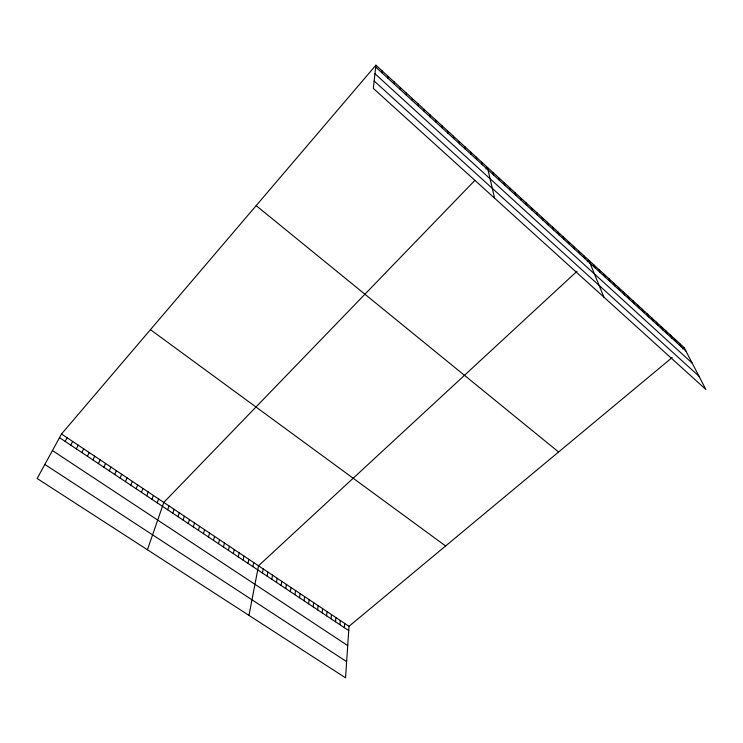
<?xml version="1.0" encoding="UTF-8"?>
<svg xmlns="http://www.w3.org/2000/svg" width="743" height="743" viewBox="0 0 743 743"><rect width="100%" height="100%" fill="white"/><g stroke="black" fill="none" stroke-linecap="round" stroke-linejoin="round"><path stroke-width="1.11" d="M400.263 89.559L400.291 87.544M394.171 83.978L394.236 81.999M388.041 78.368L388.152 76.418M672.192 357.513L349.015 626.321L345.541 677.82L37.15 478.492L61.52 433.996L375.893 65.18L684.127 347.594L705.85 389.443L373.339 88.408L375.893 65.18M344.334 627.659L344.65 623.405M339.932 624.714L340.266 620.47M335.511 621.77L335.864 617.526M381.874 72.73L382.041 70.817M331.072 618.808L331.452 614.572M326.614 615.836L327.022 611.61M322.146 612.845L322.573 608.638M317.651 609.854L318.106 605.647M313.147 606.845L313.63 602.647M308.624 603.836L309.125 599.638M304.082 600.799L304.611 596.62M299.531 597.762L300.079 593.592M294.952 594.716L295.528 590.546M290.364 591.651L290.968 587.49M285.749 588.577L286.38 584.425M281.123 585.484L281.783 581.342M276.48 582.391L277.167 578.258M271.817 579.28L272.532 575.156M267.136 576.159L267.879 572.045M262.446 573.02L263.208 568.915M248.979 615.399L258.518 565.776L576.995 271.269M252.889 566.649L253.707 562.562M248.032 563.408L248.877 559.33M243.156 560.157L244.029 556.089M238.262 556.897L239.162 552.838M233.348 553.619L234.277 549.569M228.417 550.322L229.373 546.291M223.467 547.024L224.451 542.994M218.498 543.7L219.51 539.687M213.501 540.375L214.541 536.362M208.486 537.031L209.563 533.028M203.461 533.669L204.557 529.685M198.409 530.298L199.542 526.323M193.329 526.917L194.499 522.951M188.239 523.518L189.428 519.561M183.122 520.109L184.348 516.162M177.986 516.682L179.249 512.754M172.831 513.246L174.122 509.317M167.658 509.791L168.977 505.881M147.42 549.764L163.813 502.426L474.953 180.317M157.237 502.844L158.621 498.952M151.999 499.342L153.411 495.47M146.743 495.832L148.182 491.968M141.458 492.312L142.935 488.457M136.155 488.773L137.659 484.928M130.824 485.216L132.365 481.39M125.474 481.65L127.053 477.833M120.106 478.065L121.713 474.266M114.71 474.471L116.354 470.681M109.295 470.858L110.976 467.078M103.853 467.226L105.571 463.465M98.392 463.586L100.147 459.833M92.912 459.926L94.695 456.183M87.405 456.248L89.225 452.524M81.869 452.561L83.727 448.846M76.325 448.856L78.21 445.159M70.743 445.141L72.675 441.453M65.143 441.398L67.111 437.729M485.876 169.014L487.445 167.389L494.587 198.177M587.267 261.768L588.855 260.301L603.91 297.154M682.529 348.922L684.127 347.594M44.849 464.44L346.637 661.641M52.447 450.564L347.715 645.593M59.514 437.646L348.727 630.584M61.52 433.996L349.015 626.321M150.439 329.669L445.614 545.975M256.168 205.635L558.597 452.004M374.147 80.987L698.959 376.172M374.946 73.733L692.188 363.123M375.679 67.056L685.9 351.012M679.566 343.415L681.312 346.814M674.978 339.217L676.706 342.597M670.381 335L672.081 338.362M665.756 330.765L667.428 334.109M661.112 326.511L662.765 329.836M656.45 322.239L658.066 325.545M651.76 317.948L653.357 321.227M647.051 313.63L648.62 316.899M642.323 309.302L643.865 312.543M637.578 304.946L639.091 308.169M632.804 300.581L634.29 303.776M628.011 296.188L629.47 299.364M623.191 291.776L624.622 294.934M618.352 287.337L619.755 290.476M613.495 282.888L614.87 285.999M608.61 278.411L609.957 281.504M603.706 273.916L605.025 276.981M598.774 269.403L600.065 272.449M593.824 264.861L595.078 267.889M583.747 255.629L584.936 258.601M578.611 250.92L579.772 253.874M573.457 246.202L574.59 249.128M568.274 241.456L569.379 244.354M563.073 236.683L564.141 239.562M557.835 231.89L558.875 234.742M552.578 227.07L553.581 229.903M547.294 222.231L548.269 225.036M541.991 217.365L542.929 220.142M536.65 212.479L537.56 215.229M531.291 207.566L532.164 210.297M525.905 202.635L526.741 205.328M520.49 197.675L521.289 200.341M515.057 192.688L515.818 195.325M509.587 187.682L510.311 190.292M504.088 182.648L504.785 185.23M498.572 177.586L499.222 180.14M493.018 172.497L493.631 175.032M481.835 162.253L482.374 164.723M476.198 157.089L476.709 159.531M470.542 151.906L471.006 154.312M464.849 146.687L465.276 149.064M459.128 141.449L459.518 143.798M453.379 136.183L453.732 138.495M447.602 130.889L447.908 133.173M441.797 125.567L442.057 127.815M435.955 120.217L436.178 122.437M430.086 114.84L430.271 117.032M424.188 109.435L424.337 111.589M418.263 104.001L418.365 106.128M412.3 98.55L412.365 100.63M406.31 93.061L406.328 95.113"/></g></svg>
